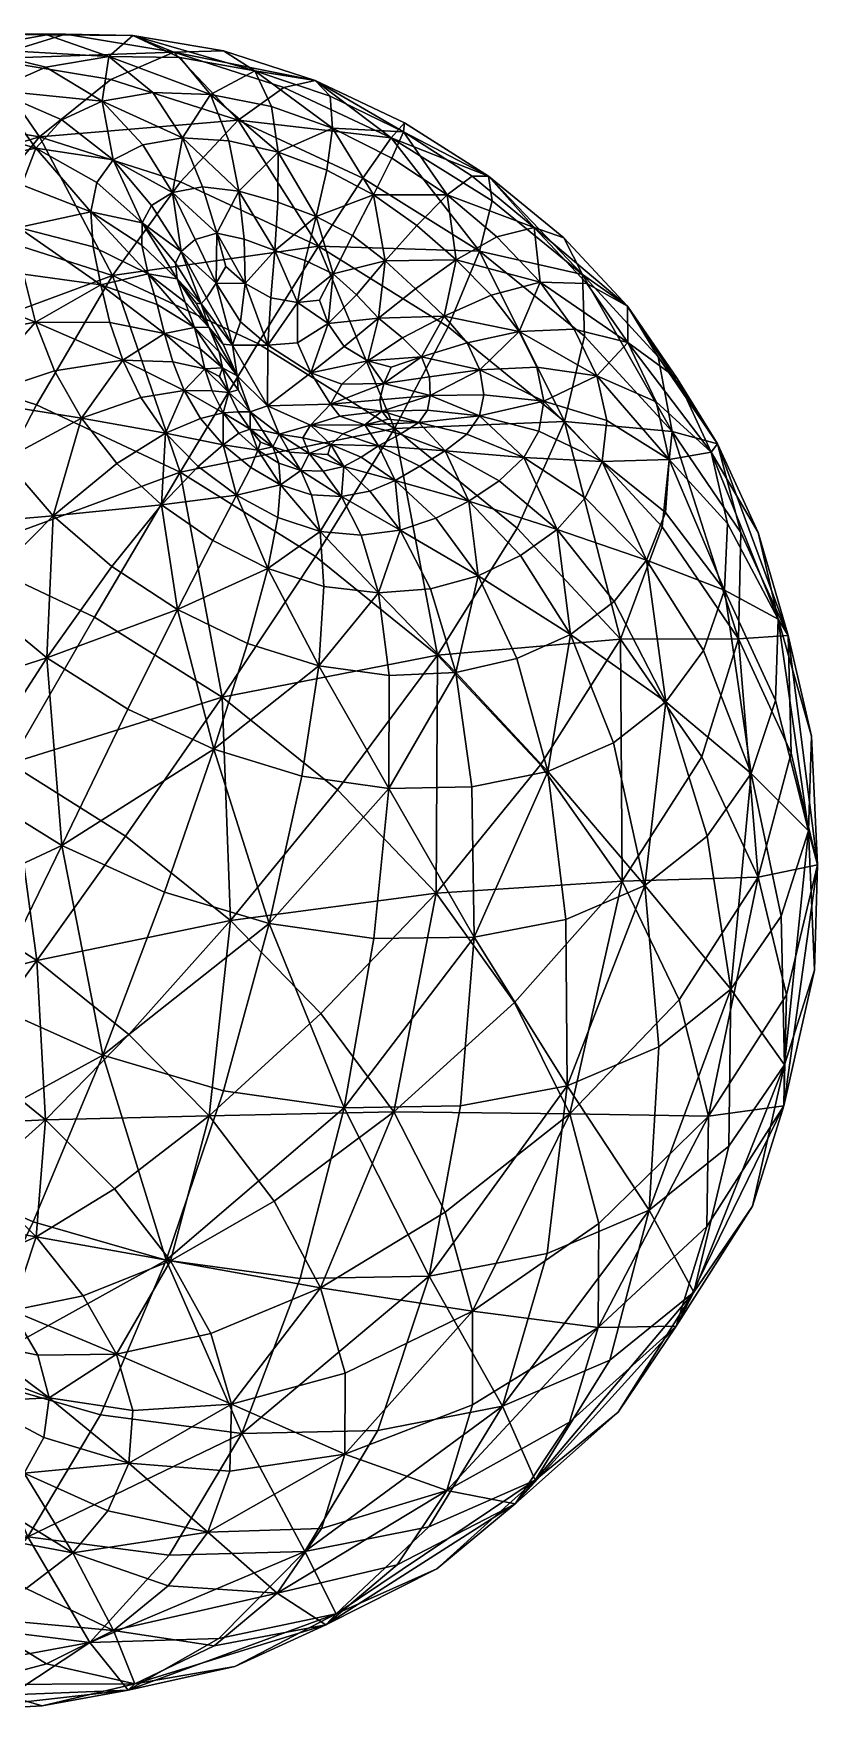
# Model space of a CAD drawing. Header units: millimetres. Extents: x -100 to 100, y -108 to 108.
# Drawn here: x 41.9 to 77.2, y -107.8 to -32.1 of the extents above; entities that cross this region are included whole.
import ezdxf

# ---------------------------------------------------------------- set-up
doc = ezdxf.new("R2010")
doc.units = ezdxf.units.MM
doc.layers.get('0').update_dxf_attribs({"color": 53, "true_color": 0xc6e157})

msp = doc.modelspace()

# ---------------------------------------------------------------- meshes
at = {"color": 54, "true_color": 0x94b11b}
mesh = msp.add_polyface(dxfattribs=at)
corners = [(42.141, -36.782, 54.533), (38.746, -40.904, 61.265), (45.445, -43.05, 63.041), (48.505, -38.817, 56.226), (46.357, -32.221, 31.841), (42.484, -32.185, 29.57), (38.677, -32.131, 35.128), (43.319, -32.165, 37.859), (34.323, -33.223, 41.605), (39.707, -33.265, 44.769), (45.367, -34.203, 47.174), (48.206, -32.976, 39.934), (38.986, -32.798, 26.853), (34.455, -32.869, 31.851), (32.139, -39.806, 58.461), (35.866, -35.739, 51.871), (35.401, -46.76, 66.619), (40.07, -34.68, 20.894), (36.023, -34.056, 23.79), (42.425, -33.648, 23.363), (45.279, -33.158, 25.569), (47.252, -34.795, 22.835), (44.967, -35.177, 21.086), (43.156, -36.016, 19.148), (45.47, -37.832, 18.251), (46.808, -37.143, 19.732), (37.314, -38.264, 15.553), (41.352, -38.95, 15.031), (41.199, -40.879, 12.956), (36.859, -40.612, 12.858), (41.431, -42.982, 10.931), (36.985, -43.195, 10.268), (38.375, -36.252, 18.261), (33.761, -35.955, 20.481), (41.978, -37.302, 17.112), (46.773, -40.669, 16.783), (44.725, -38.856, 16.723), (44.462, -40.177, 15.177), (44.905, -43.461, 12.104), (44.57, -41.755, 13.639), (47.051, -42.969, 14.576), (46.759, -41.679, 15.667), (41.961, -45.153, 8.999), (45.323, -45.166, 10.567)]
mesh.append_faces([[corners[k] for k in face] for face in [(0, 1, 2, 0), (2, 3, 0, 2), (4, 5, 6, 4), (6, 7, 4, 6), (6, 8, 9, 6), (9, 7, 6, 9), (9, 10, 11, 9), (11, 7, 9, 11), (6, 5, 12, 6), (12, 13, 6, 12), (14, 1, 0, 14), (0, 15, 14, 0), (0, 10, 9, 0), (9, 15, 0, 9), (2, 1, 16, 2), (17, 18, 12, 17), (12, 19, 17, 12), (12, 5, 20, 12), (20, 19, 12, 20), (20, 21, 22, 20), (22, 19, 20, 22), (22, 23, 17, 22), (17, 19, 22, 17), (20, 5, 4, 20), (24, 23, 22, 24), (22, 25, 24, 22), (26, 27, 28, 26), (28, 29, 26, 28), (28, 30, 31, 28), (31, 29, 28, 31), (17, 32, 33, 17), (17, 23, 34, 17), (34, 32, 17, 34), (34, 27, 26, 34), (26, 32, 34, 26), (35, 36, 24, 35), (37, 36, 35, 37), (37, 27, 34, 37), (34, 36, 37, 34), (34, 23, 24, 34), (24, 36, 34, 24), (38, 39, 40, 38), (38, 30, 28, 38), (28, 39, 38, 28), (28, 27, 37, 28), (37, 39, 28, 37), (37, 41, 40, 37), (40, 39, 37, 40), (31, 30, 42, 31), (42, 30, 38, 42), (38, 43, 42, 38)]], dxfattribs={"vtx2": -1, "vtx3": -1, "color": 54})
mesh = msp.add_polyface(dxfattribs=at)
corners = [(48.206, -32.976, 39.934), (45.367, -34.203, 47.174), (51.108, -36.037, 48.702), (45.445, -43.05, 63.041), (51.994, -46.11, 63.785), (54.727, -41.718, 56.938), (42.141, -36.782, 54.533), (48.505, -38.817, 56.226), (50.44, -32.909, 33.563), (46.357, -32.221, 31.841), (43.319, -32.165, 37.859), (51.85, -33.812, 28.81), (48.475, -33.212, 27.417), (49.855, -34.883, 24.302), (47.252, -34.795, 22.835), (45.279, -33.158, 25.569), (51.127, -39.236, 20.857), (49.491, -39.041, 20.017), (48.593, -36.841, 21.081), (50.678, -36.976, 22.211), (48.143, -39.305, 19.007), (47.198, -39.892, 17.904), (45.47, -37.832, 18.251), (46.808, -37.143, 19.732), (44.967, -35.177, 21.086), (46.773, -40.669, 16.783), (46.759, -41.679, 15.667), (44.462, -40.177, 15.177), (47.051, -42.969, 14.576), (47.457, -44.356, 13.451), (44.905, -43.461, 12.104), (47.786, -45.66, 12.236), (48.527, -41.963, 17.809), (49.166, -41.419, 18.62), (50.137, -41.14, 19.355), (50.545, -42.641, 19.04), (50.11, -43.393, 18.501), (49.671, -44.058, 17.836), (51.417, -43.398, 19.274), (49.138, -45.387, 14.639), (48.721, -44.246, 15.437), (48.359, -43.192, 16.178), (49.206, -44.297, 16.533), (49.78, -45.376, 16.257), (48.277, -42.493, 16.982), (49.43, -44.321, 17.138), (50.843, -46.189, 17.855)]
mesh.append_faces([[corners[k] for k in face] for face in [(0, 1, 2, 0), (3, 4, 5, 3), (2, 1, 6, 2), (6, 7, 2, 6), (0, 8, 9, 0), (9, 10, 0, 9), (9, 8, 11, 9), (11, 12, 9, 11), (13, 12, 11, 13), (13, 14, 15, 13), (15, 12, 13, 15), (9, 12, 15, 9), (16, 17, 18, 16), (18, 19, 16, 18), (18, 14, 13, 18), (13, 19, 18, 13), (20, 21, 22, 20), (22, 23, 20, 22), (24, 14, 18, 24), (18, 23, 24, 18), (18, 17, 20, 18), (20, 23, 18, 20), (22, 21, 25, 22), (25, 26, 27, 25), (28, 29, 30, 28), (30, 29, 31, 30), (32, 21, 20, 32), (20, 33, 32, 20), (20, 17, 34, 20), (34, 33, 20, 34), (34, 35, 36, 34), (36, 33, 34, 36), (36, 37, 32, 36), (32, 33, 36, 32), (34, 17, 16, 34), (36, 35, 38, 36), (39, 29, 28, 39), (28, 40, 39, 28), (28, 26, 41, 28), (41, 40, 28, 41), (41, 42, 43, 41), (43, 40, 41, 43), (25, 21, 32, 25), (32, 44, 25, 32), (32, 37, 45, 32), (45, 44, 32, 45), (45, 42, 41, 45), (41, 44, 45, 41), (41, 26, 25, 41), (25, 44, 41, 25), (45, 37, 46, 45)]], dxfattribs={"vtx2": -1, "vtx3": -1, "color": 54})
mesh = msp.add_polyface(dxfattribs=at)
corners = [(54.57, -34.253, 34.638), (50.44, -32.909, 33.563), (48.206, -32.976, 39.934), (53.16, -34.564, 41.247), (51.108, -36.037, 48.702), (56.719, -38.654, 49.345), (58.002, -36.831, 41.792), (54.727, -41.718, 56.938), (48.505, -38.817, 56.226), (45.445, -43.05, 63.041), (51.85, -33.812, 28.81), (55.247, -34.957, 29.652), (58.603, -36.165, 35.067), (58.553, -36.569, 29.957), (55.365, -36.398, 26.021), (52.613, -35.423, 25.395), (57.739, -42.386, 21.545), (56.266, -41.242, 21.783), (57.207, -39.404, 23.569), (54.627, -40.38, 21.762), (52.892, -39.734, 21.46), (52.902, -37.484, 23.038), (55.1, -38.299, 23.48), (58.028, -37.748, 26.209), (49.855, -34.883, 24.302), (51.127, -39.236, 20.857), (50.678, -36.976, 22.211), (52.759, -41.913, 20.383), (54.124, -42.365, 20.598), (55.382, -42.965, 20.597), (54.769, -44.152, 19.998), (53.78, -44.263, 19.79), (52.581, -44.052, 19.576), (57.435, -44.967, 20.016), (56.439, -43.917, 20.375), (55.156, -45.206, 19.636), (51.382, -41.404, 19.955), (51.417, -43.398, 19.274), (50.545, -42.641, 19.04), (50.137, -41.14, 19.355), (51.205, -45.133, 18.582), (50.11, -43.393, 18.501), (52.436, -46.182, 18.811)]
mesh.append_faces([[corners[k] for k in face] for face in [(0, 1, 2, 0), (2, 3, 0, 2), (4, 3, 2, 4), (4, 5, 6, 4), (6, 3, 4, 6), (0, 3, 6, 0), (7, 8, 9, 7), (7, 5, 4, 7), (4, 8, 7, 4), (10, 1, 0, 10), (0, 11, 10, 0), (0, 12, 13, 0), (13, 11, 0, 13), (14, 11, 13, 14), (14, 15, 10, 14), (10, 11, 14, 10), (16, 17, 18, 16), (19, 20, 21, 19), (21, 22, 19, 21), (21, 15, 14, 21), (14, 22, 21, 14), (14, 23, 18, 14), (18, 22, 14, 18), (18, 17, 19, 18), (19, 22, 18, 19), (10, 15, 24, 10), (21, 20, 25, 21), (25, 26, 21, 25), (24, 15, 21, 24), (21, 26, 24, 21), (27, 20, 19, 27), (19, 28, 27, 19), (19, 17, 29, 19), (29, 28, 19, 29), (29, 30, 31, 29), (31, 28, 29, 31), (31, 32, 27, 31), (27, 28, 31, 27), (33, 34, 16, 33), (29, 34, 35, 29), (29, 17, 16, 29), (16, 34, 29, 16), (25, 20, 27, 25), (27, 36, 25, 27), (27, 32, 37, 27), (37, 36, 27, 37), (37, 38, 39, 37), (39, 36, 37, 39), (25, 36, 39, 25), (37, 40, 41, 37), (37, 32, 42, 37)]], dxfattribs={"vtx2": -1, "vtx3": -1, "color": 54})
mesh = msp.add_polyface(dxfattribs=at)
corners = [(62.391, -38.557, 34.856), (58.603, -36.165, 35.067), (58.002, -36.831, 41.792), (62.55, -39.677, 41.565), (56.719, -38.654, 49.345), (61.992, -41.942, 49.093), (54.57, -34.253, 34.638), (54.727, -41.718, 56.938), (60.574, -45.362, 56.661), (58.155, -49.952, 63.491), (60.391, -44.874, 20.558), (59.097, -43.651, 21.115), (60.933, -42.331, 22.822), (62.516, -43.935, 22.083), (58.553, -36.569, 29.957), (58.028, -37.748, 26.209), (55.365, -36.398, 26.021), (60.521, -39.412, 25.984), (61.657, -38.569, 29.744), (57.739, -42.386, 21.545), (59.157, -40.784, 23.333), (57.207, -39.404, 23.569), (62.774, -41.306, 25.379), (57.435, -44.967, 20.016), (58.511, -45.861, 19.604), (61.425, -46.08, 19.864), (59.374, -46.706, 19.114), (57.997, -47.177, 18.8), (56.951, -46.889, 18.969), (62.006, -47.292, 19.024), (62.177, -48.422, 18.026), (59.757, -48.456, 17.8), (59.727, -47.612, 18.521), (57.499, -48.652, 17.759), (57.675, -47.909, 18.348), (61.984, -49.377, 16.86), (59.649, -49.115, 16.923), (61.412, -50.206, 15.598), (59.25, -49.671, 15.98), (57.867, -49.523, 16.301), (57.578, -49.159, 16.999), (56.81, -49.773, 15.909), (58.409, -50.203, 15.061), (57.438, -50.723, 14.078)]
mesh.append_faces([[corners[k] for k in face] for face in [(0, 1, 2, 0), (2, 3, 0, 2), (2, 4, 5, 2), (5, 3, 2, 5), (2, 1, 6, 2), (5, 4, 7, 5), (7, 8, 5, 7), (9, 8, 7, 9), (10, 11, 12, 10), (12, 13, 10, 12), (14, 15, 16, 14), (17, 15, 14, 17), (14, 18, 17, 14), (14, 1, 0, 14), (0, 18, 14, 0), (12, 11, 19, 12), (19, 20, 12, 19), (21, 20, 19, 21), (21, 15, 17, 21), (17, 20, 21, 17), (17, 22, 12, 17), (12, 20, 17, 12), (23, 11, 10, 23), (10, 24, 23, 10), (10, 25, 26, 10), (26, 24, 10, 26), (26, 27, 28, 26), (28, 24, 26, 28), (23, 24, 28, 23), (29, 30, 31, 29), (31, 32, 29, 31), (31, 33, 34, 31), (34, 32, 31, 34), (34, 27, 26, 34), (26, 32, 34, 26), (26, 25, 29, 26), (29, 32, 26, 29), (28, 27, 34, 28), (19, 11, 23, 19), (31, 30, 35, 31), (35, 36, 31, 35), (35, 37, 38, 35), (38, 36, 35, 38), (38, 39, 40, 38), (40, 36, 38, 40), (40, 33, 31, 40), (31, 36, 40, 31), (41, 42, 43, 41), (41, 39, 38, 41), (38, 42, 41, 38), (40, 39, 41, 40)]], dxfattribs={"vtx2": -1, "vtx3": -1, "color": 54})
mesh = msp.add_polyface(dxfattribs=at)
corners = [(72.429, -51.006, 27.989), (70.895, -47.696, 30.491), (72.722, -50.64, 36.312), (68.654, -44.431, 32.525), (65.79, -41.342, 34.007), (66.626, -43.003, 40.561), (70.047, -46.71, 38.774), (66.714, -45.788, 47.937), (70.677, -50.082, 45.867), (65.815, -49.625, 55.385), (62.391, -38.557, 34.856), (62.55, -39.677, 41.565), (61.992, -41.942, 49.093), (60.574, -45.362, 56.661), (58.155, -49.952, 63.491), (64.45, -40.876, 29.027), (66.819, -43.411, 27.822), (68.681, -46.069, 26.188), (66.25, -45.459, 23.15), (64.716, -43.347, 24.423), (62.774, -41.306, 25.379), (70.541, -51.337, 21.86), (67.727, -49.587, 19.783), (67.279, -47.568, 21.592), (69.95, -48.746, 24.181), (64.887, -48.707, 18.596), (62.177, -48.422, 18.026), (62.006, -47.292, 19.024), (64.577, -47.181, 19.961), (61.425, -46.08, 19.864), (63.775, -45.563, 21.126), (60.933, -42.331, 22.822), (62.516, -43.935, 22.083), (60.391, -44.874, 20.558), (61.657, -38.569, 29.744), (60.521, -39.412, 25.984), (61.984, -49.377, 16.86), (64.669, -50.062, 17.042), (67.523, -51.429, 17.754), (63.979, -51.259, 15.369)]
mesh.append_faces([[corners[k] for k in face] for face in [(0, 1, 2, 0), (3, 4, 5, 3), (5, 6, 3, 5), (5, 7, 8, 5), (8, 6, 5, 8), (2, 6, 8, 2), (2, 1, 3, 2), (3, 6, 2, 3), (8, 7, 9, 8), (5, 4, 10, 5), (10, 11, 5, 10), (12, 7, 5, 12), (5, 11, 12, 5), (9, 13, 14, 9), (9, 7, 12, 9), (12, 13, 9, 12), (15, 4, 3, 15), (3, 16, 15, 3), (3, 1, 17, 3), (17, 16, 3, 17), (17, 18, 19, 17), (19, 16, 17, 19), (19, 20, 15, 19), (15, 16, 19, 15), (21, 22, 23, 21), (23, 24, 21, 23), (23, 18, 17, 23), (17, 24, 23, 17), (17, 1, 0, 17), (0, 24, 17, 0), (25, 26, 27, 25), (27, 28, 25, 27), (27, 29, 30, 27), (30, 28, 27, 30), (30, 18, 23, 30), (23, 28, 30, 23), (23, 22, 25, 23), (25, 28, 23, 25), (31, 20, 19, 31), (19, 32, 31, 19), (19, 18, 30, 19), (30, 32, 19, 30), (30, 29, 33, 30), (33, 32, 30, 33), (10, 4, 15, 10), (15, 34, 10, 15), (15, 20, 35, 15), (35, 34, 15, 35), (36, 26, 25, 36), (25, 37, 36, 25), (25, 22, 38, 25), (36, 37, 39, 36)]], dxfattribs={"vtx2": -1, "vtx3": -1, "color": 54})
mesh = msp.add_polyface(dxfattribs=at)
corners = [(54.727, -41.718, 56.938), (51.994, -46.11, 63.785), (58.155, -49.952, 63.491), (48.492, -51.916, 69.098), (56.951, -46.889, 18.969), (55.883, -46.243, 19.282), (57.435, -44.967, 20.016), (55.273, -48.851, 17.747), (52.43, -48.921, 17.6), (54.377, -47.442, 18.668), (55.782, -47.951, 18.4), (57.675, -47.909, 18.348), (57.499, -48.652, 17.759), (55.156, -45.206, 19.636), (56.439, -43.917, 20.375), (54.769, -44.152, 19.998), (55.382, -42.965, 20.597), (52.436, -46.182, 18.811), (53.787, -46.084, 19.139), (52.581, -44.052, 19.576), (53.78, -44.263, 19.79), (50.843, -46.189, 17.855), (51.205, -45.133, 18.582), (50.11, -43.393, 18.501), (51.417, -43.398, 19.274), (51.056, -47.573, 16.553), (50.427, -46.147, 17.072), (50.688, -48.326, 13.754), (51.101, -49.199, 13.382), (50.422, -49.235, 11.433), (51.649, -49.192, 15.235), (51.102, -48.201, 15.354), (50.402, -47.203, 14.742), (51.133, -50.152, 10.779), (50.433, -50.677, 8.636), (51.643, -49.973, 12.622), (52.947, -50.202, 14.967), (52.201, -50.03, 14.121), (54.373, -49.796, 16.236), (54.016, -50.366, 14.855), (55.827, -50.193, 15.172), (55.29, -50.665, 14.082), (55.69, -49.39, 16.86), (57.578, -49.159, 16.999), (56.81, -49.773, 15.909)]
mesh.append_faces([[corners[k] for k in face] for face in [(0, 1, 2, 0), (2, 1, 3, 2), (4, 5, 6, 4), (7, 8, 9, 7), (9, 10, 7, 9), (9, 5, 4, 9), (4, 10, 9, 4), (11, 10, 4, 11), (11, 12, 7, 11), (7, 10, 11, 7), (6, 5, 13, 6), (13, 14, 6, 13), (13, 15, 16, 13), (9, 8, 17, 9), (17, 18, 9, 17), (17, 19, 20, 17), (20, 18, 17, 20), (20, 15, 13, 20), (13, 18, 20, 13), (13, 5, 9, 13), (9, 18, 13, 9), (17, 8, 21, 17), (21, 22, 17, 21), (23, 22, 21, 23), (17, 22, 24, 17), (21, 8, 25, 21), (25, 26, 21, 25), (27, 28, 29, 27), (25, 8, 30, 25), (30, 31, 25, 30), (30, 28, 27, 30), (27, 31, 30, 27), (32, 31, 27, 32), (25, 31, 32, 25), (29, 33, 34, 29), (29, 28, 35, 29), (35, 33, 29, 35), (30, 8, 36, 30), (36, 37, 30, 36), (35, 28, 30, 35), (30, 37, 35, 30), (36, 8, 38, 36), (38, 39, 36, 38), (38, 40, 41, 38), (38, 8, 7, 38), (7, 42, 38, 7), (7, 12, 43, 7), (43, 42, 7, 43), (44, 42, 43, 44), (44, 40, 38, 44), (38, 42, 44, 38)]], dxfattribs={"vtx2": -1, "vtx3": -1, "color": 54})
mesh = msp.add_polyface(dxfattribs=at)
corners = [(35.401, -46.76, 66.619), (42.018, -48.883, 68.371), (45.445, -43.05, 63.041), (48.492, -51.916, 69.098), (51.994, -46.11, 63.785), (38.871, -48.66, 5.751), (40.581, -51.351, 3.992), (36.305, -54.437, 2.922), (42.819, -47.339, 7.247), (44.035, -49.484, 5.765), (45.638, -51.524, 4.621), (42.767, -53.887, 2.678), (41.961, -45.153, 8.999), (37.664, -45.91, 7.871), (36.985, -43.195, 10.268), (47.786, -45.66, 12.236), (45.323, -45.166, 10.567), (44.905, -43.461, 12.104), (48.151, -46.932, 11.075), (45.9, -46.861, 9.135), (48.665, -48.226, 10.111), (49.401, -49.491, 9.31), (47.828, -50.157, 6.936), (46.715, -48.541, 7.913), (50.433, -50.677, 8.636), (49.302, -51.659, 6.237), (50.843, -46.189, 17.855), (49.671, -44.058, 17.836), (50.11, -43.393, 18.501), (49.78, -45.376, 16.257), (50.24, -46.484, 15.671), (49.138, -45.387, 14.639), (48.721, -44.246, 15.437), (51.056, -47.573, 16.553), (50.427, -46.147, 17.072), (49.206, -44.297, 16.533), (49.43, -44.321, 17.138), (50.422, -49.235, 11.433), (49.932, -48.245, 12.032), (49.607, -47.256, 12.726), (50.263, -47.594, 13.76), (50.688, -48.326, 13.754), (47.457, -44.356, 13.451), (49.388, -46.347, 13.666), (50.402, -47.203, 14.742)]
mesh.append_faces([[corners[k] for k in face] for face in [(0, 1, 2, 0), (3, 4, 2, 3), (2, 1, 3, 2), (5, 6, 7, 5), (5, 8, 9, 5), (9, 6, 5, 9), (9, 10, 11, 9), (12, 13, 14, 12), (12, 8, 5, 12), (5, 13, 12, 5), (15, 16, 17, 15), (15, 18, 19, 15), (19, 16, 15, 19), (19, 8, 12, 19), (12, 16, 19, 12), (20, 21, 22, 20), (22, 23, 20, 22), (22, 10, 9, 22), (9, 23, 22, 9), (9, 8, 19, 9), (19, 23, 9, 19), (19, 18, 20, 19), (20, 23, 19, 20), (22, 21, 24, 22), (24, 25, 22, 24), (26, 27, 28, 26), (29, 30, 31, 29), (31, 32, 29, 31), (33, 30, 29, 33), (29, 34, 33, 29), (29, 35, 36, 29), (36, 34, 29, 36), (26, 34, 36, 26), (37, 21, 20, 37), (20, 38, 37, 20), (20, 18, 39, 20), (39, 38, 20, 39), (39, 40, 41, 39), (41, 38, 39, 41), (37, 38, 41, 37), (15, 42, 31, 15), (31, 43, 15, 31), (31, 30, 44, 31), (44, 43, 31, 44), (44, 40, 39, 44), (39, 43, 44, 39), (39, 18, 15, 39), (15, 43, 39, 15), (41, 40, 44, 41), (44, 30, 33, 44), (24, 21, 37, 24)]], dxfattribs={"vtx2": -1, "vtx3": -1, "color": 54})
mesh = msp.add_polyface(dxfattribs=at)
corners = [(36.305, -54.437, 2.922), (39.151, -57.538, 1.417), (34.725, -62.771, 1.149), (42.47, -60.286, 0.559), (38.763, -66.032, 0.19), (46.133, -62.603, 0.35), (43.154, -68.751, 0.001), (39.69, -75.834, 0.825), (34.625, -72.736, 1.003), (52.507, -72.282, 1.93), (50.436, -79.82, 3.114), (44.999, -78.216, 1.529), (47.776, -70.857, 0.581), (50.012, -64.412, 0.795), (50.76, -72.14, 73.634), (46.177, -77.284, 74.323), (49.793, -80.944, 72.701), (38.539, -55.59, 72.181), (42.018, -48.883, 68.371), (35.401, -46.76, 66.619), (44.631, -58.459, 72.851), (48.492, -51.916, 69.098), (40.822, -65.063, 75.017), (35.321, -62.448, 74.438), (32.679, -68.73, 75.108), (42.023, -73.945, 75.294), (46.028, -68.338, 74.739), (50.384, -62.058, 72.564), (37.475, -71.052, 75.57), (42.767, -53.887, 2.678), (40.581, -51.351, 3.992), (34.023, -51.12, 4.986), (38.871, -48.66, 5.751), (44.035, -49.484, 5.765), (48.367, -58.118, 1.648), (51.523, -59.642, 1.956), (49.962, -55.001, 3.596), (52.441, -56.257, 3.783), (45.405, -56.171, 1.893), (45.638, -51.524, 4.621), (47.654, -53.393, 3.887), (51.027, -52.96, 5.896), (49.302, -51.659, 6.237), (50.433, -50.677, 8.636), (47.828, -50.157, 6.936), (38.865, -78.261, 74.195), (42.409, -81.132, 73.344), (35, -75.749, 74.485)]
mesh.append_faces([[corners[k] for k in face] for face in [(0, 1, 2, 0), (2, 1, 3, 2), (3, 4, 2, 3), (3, 5, 6, 3), (6, 4, 3, 6), (6, 7, 8, 6), (8, 4, 6, 8), (9, 10, 11, 9), (11, 12, 9, 11), (11, 7, 6, 11), (6, 12, 11, 6), (6, 5, 13, 6), (13, 12, 6, 13), (14, 15, 16, 14), (17, 18, 19, 17), (17, 20, 21, 17), (21, 18, 17, 21), (22, 23, 24, 22), (22, 20, 17, 22), (17, 23, 22, 17), (25, 15, 14, 25), (14, 26, 25, 14), (27, 26, 14, 27), (27, 20, 22, 27), (22, 26, 27, 22), (22, 28, 25, 22), (25, 26, 22, 25), (21, 20, 27, 21), (29, 1, 0, 29), (0, 30, 29, 0), (0, 31, 32, 0), (29, 30, 33, 29), (13, 5, 34, 13), (34, 35, 13, 34), (34, 36, 37, 34), (3, 1, 29, 3), (29, 38, 3, 29), (29, 39, 40, 29), (40, 38, 29, 40), (40, 36, 34, 40), (34, 38, 40, 34), (34, 5, 3, 34), (3, 38, 34, 3), (41, 42, 43, 41), (41, 36, 40, 41), (40, 42, 41, 40), (40, 39, 44, 40), (44, 42, 40, 44), (25, 45, 46, 25), (25, 28, 47, 25), (47, 45, 25, 47)]], dxfattribs={"vtx2": -1, "vtx3": -1, "color": 54})
mesh = msp.add_polyface(dxfattribs=at)
corners = [(75.455, -58.547, 29.78), (73.17, -54.232, 25.101), (72.429, -51.006, 27.989), (74.556, -54.638, 33.278), (72.722, -50.64, 36.312), (73.774, -54.641, 43.008), (75.902, -59.284, 39.483), (70.677, -50.082, 45.867), (65.815, -49.625, 55.385), (63.686, -54.443, 62.153), (68.349, -59.449, 59.764), (70.219, -54.383, 53.099), (73.667, -59.436, 49.938), (58.155, -49.952, 63.491), (54.592, -55.724, 68.803), (60.087, -60.168, 67.49), (70.541, -51.337, 21.86), (69.95, -48.746, 24.181), (58.408, -54.534, 8.67), (59.77, -57.178, 7.193), (57.433, -57.359, 5.621), (56.656, -54.76, 7.418), (58.191, -52.285, 11.599), (59.299, -51.646, 12.984), (61.506, -53.224, 11.92), (60.021, -53.993, 10.215), (63.842, -55.681, 11.178), (61.921, -56.597, 9.082), (57.039, -52.775, 10.34), (73.03, -57.245, 21.908), (70.37, -53.737, 19.281), (69.517, -55.891, 16.549), (66.749, -53.073, 15.589), (67.523, -51.429, 17.754), (67.727, -49.587, 19.783), (65.487, -54.498, 13.372), (68.063, -57.744, 13.77), (60.445, -50.958, 14.311), (62.876, -52.313, 13.65), (61.412, -50.206, 15.598), (63.979, -51.259, 15.369), (64.669, -50.062, 17.042), (64.887, -48.707, 18.596), (61.984, -49.377, 16.86), (57.438, -50.723, 14.078), (56.648, -51.24, 12.942), (58.409, -50.203, 15.061), (59.25, -49.671, 15.98)]
mesh.append_faces([[corners[k] for k in face] for face in [(0, 1, 2, 0), (2, 3, 0, 2), (4, 3, 2, 4), (4, 5, 6, 4), (6, 3, 4, 6), (7, 5, 4, 7), (8, 9, 10, 8), (10, 11, 8, 10), (12, 5, 7, 12), (7, 11, 12, 7), (8, 11, 7, 8), (13, 9, 8, 13), (13, 14, 15, 13), (2, 1, 16, 2), (16, 17, 2, 16), (18, 19, 20, 18), (20, 21, 18, 20), (22, 23, 24, 22), (24, 25, 22, 24), (24, 26, 27, 24), (27, 25, 24, 27), (18, 25, 27, 18), (18, 28, 22, 18), (22, 25, 18, 22), (16, 1, 29, 16), (29, 30, 16, 29), (31, 30, 29, 31), (31, 32, 33, 31), (33, 30, 31, 33), (33, 34, 16, 33), (16, 30, 33, 16), (35, 32, 31, 35), (31, 36, 35, 31), (24, 23, 37, 24), (37, 38, 24, 37), (37, 39, 40, 37), (40, 38, 37, 40), (40, 32, 35, 40), (35, 38, 40, 35), (35, 26, 24, 35), (24, 38, 35, 24), (33, 41, 42, 33), (33, 32, 40, 33), (40, 41, 33, 40), (40, 39, 43, 40), (44, 23, 22, 44), (22, 45, 44, 22), (37, 23, 44, 37), (44, 46, 37, 44), (47, 39, 37, 47), (37, 46, 47, 37)]], dxfattribs={"vtx2": -1, "vtx3": -1, "color": 54})
mesh = msp.add_polyface(dxfattribs=at)
corners = [(50.012, -64.412, 0.795), (53.978, -65.634, 1.897), (52.507, -72.282, 1.93), (47.776, -70.857, 0.581), (57.902, -66.191, 3.661), (57.227, -72.955, 4.048), (61.646, -66.109, 5.976), (61.747, -72.886, 6.812), (61.133, -80.506, 8.779), (55.89, -80.583, 5.576), (65.883, -72.087, 10.101), (65.936, -79.59, 12.587), (65.068, -65.413, 8.734), (68.349, -59.449, 59.764), (63.686, -54.443, 62.153), (60.087, -60.168, 67.49), (64.744, -65.114, 65.161), (55.587, -66.251, 71.337), (60.031, -70.903, 69.184), (63.572, -75.833, 66.206), (68.426, -70.362, 61.938), (54.839, -76.338, 71.732), (58.116, -80.776, 69.104), (50.76, -72.14, 73.634), (50.384, -62.058, 72.564), (58.155, -49.952, 63.491), (54.592, -55.724, 68.803), (48.492, -51.916, 69.098), (54.747, -60.658, 2.828), (51.523, -59.642, 1.956), (52.441, -56.257, 3.783), (48.367, -58.118, 1.648), (54.971, -57.073, 4.455), (66.089, -59.241, 11.049), (68.03, -64.128, 11.824), (63.676, -60.326, 8.491), (60.918, -60.955, 6.199), (59.77, -57.178, 7.193), (61.921, -56.597, 9.082), (63.842, -55.681, 11.178), (57.91, -61.081, 4.277), (57.433, -57.359, 5.621), (54.805, -54.596, 6.511), (58.408, -54.534, 8.67), (65.487, -54.498, 13.372), (68.063, -57.744, 13.77)]
mesh.append_faces([[corners[k] for k in face] for face in [(0, 1, 2, 0), (2, 3, 0, 2), (2, 1, 4, 2), (4, 5, 2, 4), (4, 6, 7, 4), (7, 5, 4, 7), (7, 8, 9, 7), (9, 5, 7, 9), (2, 5, 9, 2), (7, 10, 11, 7), (7, 6, 12, 7), (12, 10, 7, 12), (13, 14, 15, 13), (15, 16, 13, 15), (15, 17, 18, 15), (18, 16, 15, 18), (18, 19, 20, 18), (20, 16, 18, 20), (18, 21, 22, 18), (18, 17, 23, 18), (23, 21, 18, 23), (23, 17, 24, 23), (15, 14, 25, 15), (24, 26, 27, 24), (24, 17, 15, 24), (15, 26, 24, 15), (28, 1, 0, 28), (0, 29, 28, 0), (30, 29, 31, 30), (30, 32, 28, 30), (28, 29, 30, 28), (33, 34, 12, 33), (12, 35, 33, 12), (12, 6, 36, 12), (36, 35, 12, 36), (36, 37, 38, 36), (38, 35, 36, 38), (38, 39, 33, 38), (33, 35, 38, 33), (4, 1, 28, 4), (28, 40, 4, 28), (28, 32, 41, 28), (41, 40, 28, 41), (41, 37, 36, 41), (36, 40, 41, 36), (36, 6, 4, 36), (4, 40, 36, 4), (41, 32, 42, 41), (38, 37, 43, 38), (33, 39, 44, 33), (44, 45, 33, 44)]], dxfattribs={"vtx2": -1, "vtx3": -1, "color": 54})
mesh = msp.add_polyface(dxfattribs=at)
corners = [(48.492, -51.916, 69.098), (54.592, -55.724, 68.803), (58.155, -49.952, 63.491), (50.433, -50.677, 8.636), (51.669, -51.7, 8.25), (51.027, -52.96, 5.896), (53.017, -52.481, 8.313), (54.405, -52.945, 8.727), (54.805, -54.596, 6.511), (52.895, -53.967, 5.996), (54.971, -57.073, 4.455), (52.441, -56.257, 3.783), (49.962, -55.001, 3.596), (55.761, -53.019, 9.393), (56.656, -54.76, 7.418), (57.039, -52.775, 10.34), (58.408, -54.534, 8.67), (57.433, -57.359, 5.621), (53.927, -51.837, 10.836), (52.938, -51.508, 10.454), (51.996, -50.93, 10.358), (52.104, -50.561, 11.795), (52.663, -50.78, 12.397), (53.423, -51.01, 12.896), (51.643, -49.973, 12.622), (51.133, -50.152, 10.779), (52.947, -50.202, 14.967), (52.201, -50.03, 14.121), (58.191, -52.285, 11.599), (55.869, -51.656, 11.917), (56.648, -51.24, 12.942), (55.141, -51.12, 13.028), (55.29, -50.665, 14.082), (55.827, -50.193, 15.172), (57.438, -50.723, 14.078), (54.933, -51.871, 11.27), (54.307, -51.068, 13.08), (54.016, -50.366, 14.855), (54.373, -49.796, 16.236), (56.81, -49.773, 15.909)]
mesh.append_faces([[corners[k] for k in face] for face in [(0, 1, 2, 0), (3, 4, 5, 3), (6, 7, 8, 6), (8, 9, 6, 8), (8, 10, 11, 8), (11, 9, 8, 11), (11, 12, 5, 11), (5, 9, 11, 5), (5, 4, 6, 5), (6, 9, 5, 6), (8, 7, 13, 8), (13, 14, 8, 13), (13, 15, 16, 13), (16, 14, 13, 16), (8, 14, 17, 8), (18, 7, 6, 18), (6, 19, 18, 6), (6, 4, 20, 6), (20, 19, 6, 20), (20, 21, 22, 20), (22, 19, 20, 22), (22, 23, 18, 22), (18, 19, 22, 18), (24, 21, 20, 24), (20, 25, 24, 20), (20, 4, 3, 20), (3, 25, 20, 3), (26, 23, 22, 26), (22, 27, 26, 22), (22, 21, 24, 22), (24, 27, 22, 24), (28, 15, 29, 28), (29, 30, 28, 29), (29, 31, 32, 29), (32, 30, 29, 32), (32, 33, 34, 32), (34, 30, 32, 34), (13, 7, 18, 13), (18, 35, 13, 18), (18, 23, 36, 18), (36, 35, 18, 36), (36, 31, 29, 36), (29, 35, 36, 29), (29, 15, 13, 29), (13, 35, 29, 13), (32, 37, 38, 32), (32, 31, 36, 32), (36, 37, 32, 36), (36, 23, 26, 36), (26, 37, 36, 26), (34, 33, 39, 34)]], dxfattribs={"vtx2": -1, "vtx3": -1, "color": 54})
mesh = msp.add_polyface(dxfattribs=at)
corners = [(75.902, -59.284, 39.483), (76.954, -63.83, 35.418), (75.455, -58.547, 29.78), (74.556, -54.638, 33.278), (68.349, -59.449, 59.764), (72.013, -64.764, 56.462), (73.667, -59.436, 49.938), (70.219, -54.383, 53.099), (74.547, -70.181, 52.381), (75.824, -75.495, 47.657), (77.224, -69.63, 41.536), (76.041, -64.585, 46.039), (73.774, -54.641, 43.008), (65.068, -65.413, 8.734), (68.03, -64.128, 11.824), (69.447, -70.567, 13.794), (65.883, -72.087, 10.101), (70.072, -77.835, 16.863), (65.936, -79.59, 12.587), (70.39, -62.28, 15.138), (72.254, -68.337, 17.769), (72.08, -59.957, 18.543), (74.236, -65.512, 21.864), (75.588, -71.949, 26.225), (73.313, -75.241, 21.472), (73.03, -57.245, 21.908), (73.17, -54.232, 25.101), (75.326, -62.21, 25.922), (76.825, -68.099, 30.936), (75.711, -80.499, 42.426), (77.098, -74.373, 36.566), (75.739, -78.656, 31.336), (68.426, -70.362, 61.938), (64.744, -65.114, 65.161), (72.309, -80.973, 53.301), (70.994, -75.714, 57.944), (63.572, -75.833, 66.206), (66.064, -80.862, 62.5), (69.517, -55.891, 16.549), (66.089, -59.241, 11.049), (68.063, -57.744, 13.77)]
mesh.append_faces([[corners[k] for k in face] for face in [(0, 1, 2, 0), (2, 3, 0, 2), (4, 5, 6, 4), (6, 7, 4, 6), (8, 9, 10, 8), (10, 11, 8, 10), (10, 1, 0, 10), (0, 11, 10, 0), (0, 12, 6, 0), (6, 11, 0, 6), (6, 5, 8, 6), (8, 11, 6, 8), (13, 14, 15, 13), (15, 16, 13, 15), (15, 17, 18, 15), (18, 16, 15, 18), (15, 14, 19, 15), (19, 20, 15, 19), (19, 21, 22, 19), (22, 20, 19, 22), (22, 23, 24, 22), (24, 20, 22, 24), (24, 17, 15, 24), (15, 20, 24, 15), (25, 26, 2, 25), (2, 27, 25, 2), (2, 1, 28, 2), (28, 27, 2, 28), (28, 23, 22, 28), (22, 27, 28, 22), (22, 21, 25, 22), (25, 27, 22, 25), (10, 9, 29, 10), (29, 30, 10, 29), (31, 23, 28, 31), (28, 30, 31, 28), (28, 1, 10, 28), (10, 30, 28, 10), (24, 23, 31, 24), (32, 5, 4, 32), (4, 33, 32, 4), (34, 9, 8, 34), (8, 35, 34, 8), (8, 5, 32, 8), (32, 35, 8, 32), (32, 36, 37, 32), (25, 21, 38, 25), (19, 14, 39, 19), (39, 40, 19, 39), (38, 21, 19, 38), (19, 40, 38, 19)]], dxfattribs={"vtx2": -1, "vtx3": -1, "color": 54})
mesh = msp.add_polyface(dxfattribs=at)
corners = [(55.89, -80.583, 5.576), (50.436, -79.82, 3.114), (52.507, -72.282, 1.93), (65.936, -79.59, 12.587), (61.133, -80.506, 8.779), (61.747, -72.886, 6.812), (69.635, -85.209, 20.936), (67.868, -91.967, 25.916), (63.027, -94.047, 20.884), (65.045, -87.163, 16.184), (59.714, -88.188, 11.95), (70.072, -77.835, 16.863), (47.864, -87.464, 5.635), (53.9, -88.287, 8.384), (51.265, -95.276, 12.608), (75.711, -80.499, 42.426), (74.292, -85.024, 36.91), (75.739, -78.656, 31.336), (77.098, -74.373, 36.566), (71.65, -88.903, 31.332), (73.226, -82.32, 26.056), (73.313, -75.241, 21.472), (49.793, -80.944, 72.701), (54.839, -76.338, 71.732), (50.76, -72.14, 73.634), (52.723, -84.795, 70.472), (58.116, -80.776, 69.104), (63.572, -75.833, 66.206), (60.031, -70.903, 69.184), (54.818, -88.709, 67.681), (55.931, -92.558, 64.371), (61.678, -89.757, 61.958), (60.444, -85.301, 65.822), (67.366, -85.811, 58.168), (66.064, -80.862, 62.5), (70.994, -75.714, 57.944), (68.426, -70.362, 61.938), (72.309, -80.973, 53.301), (75.824, -75.495, 47.657), (72.234, -85.939, 48.13), (67.332, -90.501, 53.307), (70.852, -90.443, 42.658), (61.67, -93.991, 57.584), (49.87, -90.763, 67.85), (50.808, -93.962, 65.107), (48.059, -87.489, 70.15)]
mesh.append_faces([[corners[k] for k in face] for face in [(0, 1, 2, 0), (3, 4, 5, 3), (6, 7, 8, 6), (8, 9, 6, 8), (10, 9, 8, 10), (10, 4, 3, 10), (3, 9, 10, 3), (3, 11, 6, 3), (6, 9, 3, 6), (12, 13, 14, 12), (12, 1, 0, 12), (0, 13, 12, 0), (0, 4, 10, 0), (10, 13, 0, 10), (15, 16, 17, 15), (17, 18, 15, 17), (19, 7, 6, 19), (6, 20, 19, 6), (6, 11, 21, 6), (21, 20, 6, 21), (17, 20, 21, 17), (17, 16, 19, 17), (19, 20, 17, 19), (22, 23, 24, 22), (22, 25, 26, 22), (26, 23, 22, 26), (26, 27, 28, 26), (29, 30, 31, 29), (31, 32, 29, 31), (31, 33, 34, 31), (34, 32, 31, 34), (34, 27, 26, 34), (26, 32, 34, 26), (26, 25, 29, 26), (29, 32, 26, 29), (34, 35, 36, 34), (34, 33, 37, 34), (37, 35, 34, 37), (15, 38, 37, 15), (37, 39, 15, 37), (37, 33, 40, 37), (40, 39, 37, 40), (41, 39, 40, 41), (41, 16, 15, 41), (15, 39, 41, 15), (40, 33, 31, 40), (31, 42, 40, 31), (19, 16, 41, 19), (29, 43, 44, 29), (29, 25, 45, 29), (45, 43, 29, 45), (45, 25, 22, 45)]], dxfattribs={"vtx2": -1, "vtx3": -1, "color": 54})
mesh = msp.add_polyface(dxfattribs=at)
corners = [(47.864, -87.464, 5.635), (44.89, -94.432, 9.681), (38.551, -92.621, 7.772), (41.863, -85.725, 3.855), (36.005, -83.126, 3.046), (39.69, -75.834, 0.825), (44.999, -78.216, 1.529), (50.436, -79.82, 3.114), (51.265, -95.276, 12.608), (41.616, -99.939, 15.437), (48.059, -87.489, 70.15), (44.118, -89.065, 68.604), (45.615, -91.699, 66.765), (49.87, -90.763, 67.85), (46.347, -94.242, 64.567), (50.808, -93.962, 65.107), (49.793, -80.944, 72.701), (46.177, -77.284, 74.323), (42.409, -81.132, 73.344), (45.523, -84.243, 71.989), (39.39, -83.833, 71.164), (41.993, -86.411, 70.065), (37.021, -88.059, 64.465), (39.171, -87.625, 67.401), (37.057, -85.538, 68.25), (38.376, -89.689, 63.701), (40.892, -89.729, 66.299), (39.239, -91.156, 62.59), (39.557, -92.517, 61.262), (42.585, -93.669, 63.152), (42.066, -91.752, 64.866), (42.023, -73.945, 75.294), (36.458, -81.423, 71.915), (38.865, -78.261, 74.195), (46.178, -96.616, 62.026), (39.276, -93.832, 59.849), (42.339, -95.457, 61.205), (37.3, -91.059, 59.299), (37.148, -90.147, 60.374), (36.563, -89.151, 61.276), (37.059, -92.074, 58.331), (36.43, -92.959, 57.267), (38.484, -94.996, 58.288)]
mesh.append_faces([[corners[k] for k in face] for face in [(0, 1, 2, 0), (2, 3, 0, 2), (4, 3, 2, 4), (4, 5, 6, 4), (6, 3, 4, 6), (6, 7, 0, 6), (0, 3, 6, 0), (8, 1, 0, 8), (2, 1, 9, 2), (10, 11, 12, 10), (12, 13, 10, 12), (12, 14, 15, 12), (16, 17, 18, 16), (18, 19, 16, 18), (18, 20, 21, 18), (21, 19, 18, 21), (21, 11, 10, 21), (10, 19, 21, 10), (16, 19, 10, 16), (22, 23, 24, 22), (22, 25, 26, 22), (26, 23, 22, 26), (26, 11, 21, 26), (21, 23, 26, 21), (21, 20, 24, 21), (24, 23, 21, 24), (27, 28, 29, 27), (29, 30, 27, 29), (29, 14, 12, 29), (12, 30, 29, 12), (12, 11, 26, 12), (26, 30, 12, 26), (26, 25, 27, 26), (27, 30, 26, 27), (18, 17, 31, 18), (32, 20, 18, 32), (18, 33, 32, 18), (24, 20, 32, 24), (15, 14, 34, 15), (29, 28, 35, 29), (35, 36, 29, 35), (29, 36, 34, 29), (37, 28, 27, 37), (27, 38, 37, 27), (27, 25, 39, 27), (39, 38, 27, 39), (39, 25, 22, 39), (35, 28, 37, 35), (37, 40, 35, 37), (41, 42, 35, 41), (35, 40, 41, 35)]], dxfattribs={"vtx2": -1, "vtx3": -1, "color": 54})
mesh = msp.add_polyface(dxfattribs=at)
corners = [(63.027, -94.047, 20.884), (57.402, -95.149, 16.395), (59.714, -88.188, 11.95), (51.265, -95.276, 12.608), (53.9, -88.287, 8.384), (67.868, -91.967, 25.916), (64.501, -97.386, 31.708), (59.7, -99.484, 26.682), (60.057, -101.39, 37.733), (55.52, -103.419, 32.937), (50.225, -104.528, 28.637), (54.108, -100.61, 22.188), (55.058, -103.904, 43.412), (50.028, -104.852, 48.165), (46.441, -106.565, 44.261), (50.948, -105.797, 39.01), (46.145, -106.861, 35.049), (47.992, -100.762, 18.387), (44.41, -104.706, 24.988), (67.332, -90.501, 53.307), (66.046, -94.769, 48.136), (70.852, -90.443, 42.658), (61.678, -89.757, 61.958), (55.931, -92.558, 64.371), (55.913, -96.215, 60.587), (61.67, -93.991, 57.584), (54.859, -99.56, 56.506), (60.506, -97.856, 52.9), (52.866, -102.479, 52.306), (58.273, -101.209, 48.109), (63.593, -98.453, 42.872), (71.65, -88.903, 31.332), (68.246, -94.316, 37.109), (50.808, -93.962, 65.107), (54.818, -88.709, 67.681), (49.87, -90.763, 67.85), (45.615, -91.699, 66.765), (47.953, -102.156, 54.949), (45.488, -104.159, 51.414), (49.736, -99.737, 58.509), (50.726, -96.979, 61.944)]
mesh.append_faces([[corners[k] for k in face] for face in [(0, 1, 2, 0), (2, 1, 3, 2), (3, 4, 2, 3), (0, 5, 6, 0), (6, 7, 0, 6), (6, 8, 9, 6), (9, 7, 6, 9), (9, 10, 11, 9), (11, 7, 9, 11), (11, 1, 0, 11), (0, 7, 11, 0), (12, 13, 14, 12), (14, 15, 12, 14), (16, 10, 9, 16), (9, 15, 16, 9), (9, 8, 12, 9), (12, 15, 9, 12), (3, 1, 11, 3), (11, 17, 3, 11), (11, 10, 18, 11), (19, 20, 21, 19), (22, 23, 24, 22), (24, 25, 22, 24), (24, 26, 27, 24), (27, 25, 24, 27), (27, 20, 19, 27), (19, 25, 27, 19), (28, 13, 12, 28), (12, 29, 28, 12), (12, 8, 30, 12), (30, 29, 12, 30), (30, 20, 27, 30), (27, 29, 30, 27), (27, 26, 28, 27), (28, 29, 27, 28), (6, 5, 31, 6), (31, 32, 6, 31), (21, 32, 31, 21), (21, 20, 30, 21), (30, 32, 21, 30), (30, 8, 6, 30), (6, 32, 30, 6), (33, 23, 34, 33), (33, 35, 36, 33), (28, 37, 38, 28), (28, 26, 39, 28), (39, 37, 28, 39), (24, 23, 33, 24), (33, 40, 24, 33), (39, 26, 24, 39), (24, 40, 39, 24)]], dxfattribs={"vtx2": -1, "vtx3": -1, "color": 54})
mesh = msp.add_polyface(dxfattribs=at)
corners = [(41.616, -99.939, 15.437), (35.246, -98.141, 13.497), (38.551, -92.621, 7.772), (38.316, -103.943, 22.144), (32.183, -102.227, 20.26), (46.441, -106.565, 44.261), (42.26, -107.569, 40.733), (46.145, -106.861, 35.049), (50.948, -105.797, 39.01), (35.266, -106.399, 29.043), (40.85, -107.07, 31.678), (37.642, -107.818, 37.724), (44.41, -104.706, 24.988), (50.225, -104.528, 28.637), (44.89, -94.432, 9.681), (51.265, -95.276, 12.608), (47.992, -100.762, 18.387), (54.108, -100.61, 22.188), (38.964, -106.608, 44.997), (35.115, -106.909, 42.393), (50.028, -104.852, 48.165), (45.488, -104.159, 51.414), (42.457, -105.667, 48.05), (41.54, -102.275, 53.411), (39.064, -103.577, 50.604), (36.273, -104.456, 48.043), (36.33, -100.765, 52.146), (34.204, -101.589, 50.074), (38.283, -99.653, 54.413), (52.866, -102.479, 52.306), (49.736, -99.737, 58.509), (45.234, -98.775, 59.248), (43.643, -100.667, 56.334), (47.953, -102.156, 54.949), (46.178, -96.616, 62.026), (50.726, -96.979, 61.944), (50.808, -93.962, 65.107), (39.276, -93.832, 59.849), (38.484, -94.996, 58.288), (41.451, -97.065, 59.061), (42.339, -95.457, 61.205), (46.347, -94.242, 64.567), (42.585, -93.669, 63.152), (37.267, -95.904, 56.515), (35.817, -96.744, 54.672), (40.044, -98.441, 56.758), (36.43, -92.959, 57.267)]
mesh.append_faces([[corners[k] for k in face] for face in [(0, 1, 2, 0), (0, 3, 4, 0), (5, 6, 7, 5), (7, 8, 5, 7), (9, 10, 11, 9), (9, 3, 12, 9), (12, 10, 9, 12), (12, 13, 7, 12), (7, 10, 12, 7), (7, 6, 11, 7), (11, 10, 7, 11), (0, 14, 15, 0), (15, 16, 0, 15), (12, 16, 17, 12), (12, 3, 0, 12), (0, 16, 12, 0), (11, 6, 18, 11), (18, 19, 11, 18), (5, 20, 21, 5), (21, 22, 5, 21), (21, 23, 24, 21), (24, 22, 21, 24), (24, 25, 18, 24), (18, 22, 24, 18), (18, 6, 5, 18), (5, 22, 18, 5), (24, 26, 27, 24), (24, 23, 28, 24), (28, 26, 24, 28), (21, 20, 29, 21), (30, 31, 32, 30), (32, 33, 30, 32), (32, 23, 21, 32), (21, 33, 32, 21), (34, 35, 36, 34), (34, 31, 30, 34), (30, 35, 34, 30), (37, 38, 39, 37), (39, 40, 37, 39), (39, 31, 34, 39), (34, 40, 39, 34), (34, 41, 42, 34), (43, 44, 28, 43), (28, 45, 43, 28), (28, 23, 32, 28), (32, 45, 28, 32), (32, 31, 39, 32), (39, 45, 32, 39), (39, 38, 43, 39), (43, 45, 39, 43), (43, 38, 46, 43)]], dxfattribs={"vtx2": -1, "vtx3": -1, "color": 54})

doc.saveas('drawing.dxf')
